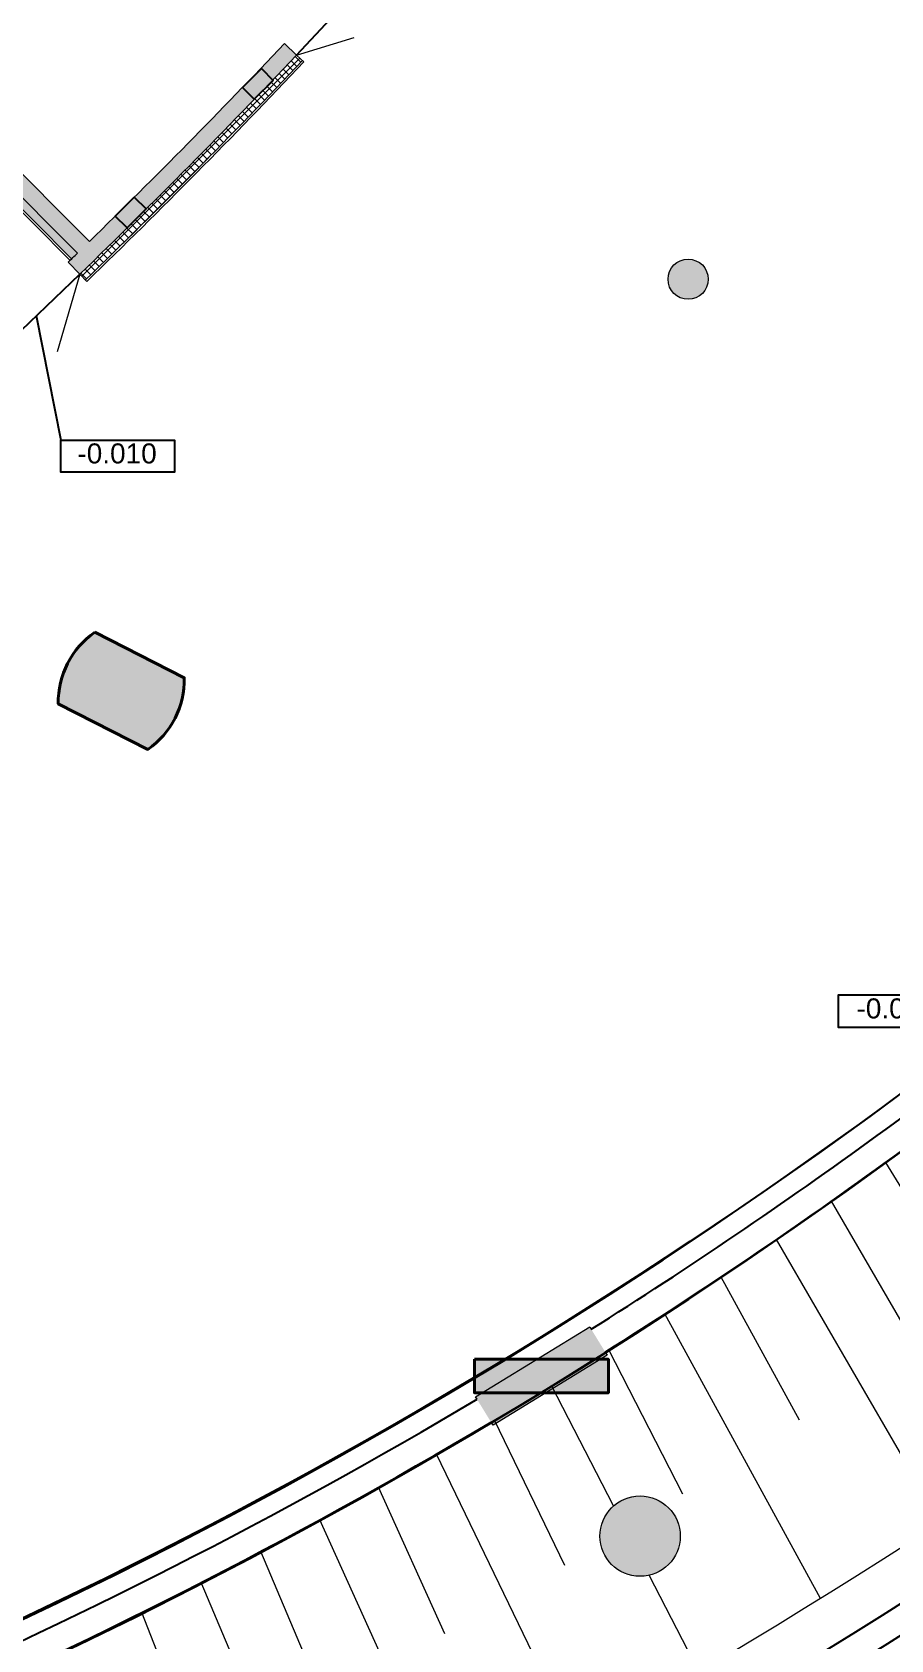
# Model space of a CAD drawing. Header units: millimetres. Extents: x 72919 to 485785, y -53256 to 338519.
# Drawn here: x 370300 to 383115, y 33424 to 57430 of the extents above; entities that cross this region are included whole.
import ezdxf
from ezdxf.enums import TextEntityAlignment as Align

# ---------------------------------------------------------------- set-up
doc = ezdxf.new("R2010")
doc.units = ezdxf.units.MM
for name, color, linetype, lineweight in [('door', 177, 'Continuous', 9), ('gr', 251, 'Continuous', 40), ('wall', 5, 'Continuous', 40)]:
    doc.layers.add(name, color=color, linetype=linetype, lineweight=lineweight)
doc.styles.add('STW_ARIAL', font='arial.ttf')

# ---------------------------------------------------------------- blocks, each defined once
blk = doc.blocks.new('Пилон 2')
at = {"lineweight": 9, "ltscale": 400, "true_color": 0x000000}
h = blk.add_hatch(color=18, dxfattribs=at)
h.dxf.hatch_style = 1
h.paths.add_polyline_path([(-1000, 250), (1000, 250), (1000, -250), (-1000, -250)])
at = {"color": 0, "ltscale": 400}
blk.add_lwpolyline([(-1000, 250), (1000, 250), (1000, -250), (-1000, -250)], close=True, dxfattribs=at)
at = {"color": 0}
blk.add_lwpolyline([(-1000, 250), (1000, 250), (1000, -250), (-1000, -250), (-1000, 250)], dxfattribs=at)
blk = doc.blocks.new('Пилон 1')
at = {"layer": 'wall', "lineweight": 9, "ltscale": 400, "true_color": 0x000000}
h = blk.add_hatch(color=18, dxfattribs=at)
h.dxf.hatch_style = 1
edge = h.paths.add_edge_path()
edge.add_line((600, -750), (600, 749.9999999997672))
edge.add_arc((-2.328306436538696e-10, -375.0000000004657), 1275.000000000315, 61.92751306414274, 118.0724869358339)
edge.add_line((-600, 750), (-600, -750))
edge.add_arc((-2.328306436538696e-10, 374.9999999997672), 1274.999999999685, 241.9275130641514, 298.0724869358721)
at = {"layer": 'wall', "color": 0, "ltscale": 400}
blk.add_lwpolyline([(600, -750), (600, 749.9999999997672, 0.2499999999999316), (-600, 750), (-600, -750, 0.2500000000000685), (600, -749.9999999997672)], format="xyb", dxfattribs=at)
blk = doc.blocks.new('Откосы  по обваловке')
at = {"layer": 'gr', "lineweight": 18, "flags": 128}
for points in [[(34971.84243431988, 32799.30149859768), (34984.2061808797, 32761.49126793579), (34985.9295274062, 32756.23326650026), (34987.00365697482, 32753.25331350751, 0.1696193053355032), (35020.58277595977, 32713.55515064548, 0.1696193053355032)], [(35017.74173358746, 32709.21445421454, -0.1483711254957618), (34979.75207135218, 32754.38404906513, 0.04379225260526904), (34960.92746835371, 32789.48968977987, 0.04379225260526904)], [(35016.97809756842, 32708.04105742298, -0.1483711254957609), (34978.46515106075, 32753.83283570942, 0.04423707643790972), (34959.53563351458, 32789.05899124368, 0.04399811274461506)]]:
    blk.add_lwpolyline(points, format="xyb", dxfattribs=at)
for points in [[(35002.59294332931, 32724.61907225629), (35004.44914576651, 32726.15019763768)], [(35001.53887283324, 32722.30600985186), (35005.15296218597, 32725.4445530068)], [(35004.05600151952, 32723.16748802014), (35005.87046762038, 32724.74320450217)], [(35003.0589394473, 32720.82670846925), (35006.59195634527, 32724.05563929272)], [(35005.5519110891, 32721.75038976911), (35007.32702070894, 32723.37271605063)], [(35004.60914010294, 32719.37981941128), (35008.06571746671, 32722.70367270565)], [(35007.07994975296, 32720.36842796051), (35008.8178677513, 32722.0396141821)], [(35008.15168862239, 32719.95133981287), (35009.5732971961, 32721.38952322591)], [(35008.63938680157, 32719.02224243205), (35010.34204939855, 32720.74475673753)], [(35007.79801360868, 32716.58494703968), (35011.11372541726, 32720.11403649879)], [(35010.22948299038, 32717.71246254511), (35011.89858485136, 32719.48897694801)], [(35006.18899143978, 32717.96575912274), (35007.33299974394, 32719.12310566514)], [(35009.43572953973, 32715.2378062297), (35012.68601087625, 32718.87803329042)], [(35011.84949041113, 32716.43970730789), (35013.48647249081, 32718.27308289831)], [(35012.96323174483, 32716.1192652967), (35014.28914181914, 32717.68230895953)]]:
    blk.add_lwpolyline(points, dxfattribs=at)

msp = doc.modelspace()

# ---------------------------------------------------------------- hatches: boundary and pattern name
at = {"ltscale": 500, "true_color": 0x000000}
h = msp.add_hatch(color=18, dxfattribs=at)
h.dxf.hatch_style = 1
h.paths.add_polyline_path([(367763.5257186118, 57711.95073745586), (367406.6572902078, 57708.63569964468), (369174.0775141799, 55938.86516581988), (368999.3147401483, 55757.48522788403), (369179.3448901818, 55584.02299833845), (369350.3947921585, 55761.54948117444), (370973.9701906376, 54128.78049417911), (371152.9630833714, 54303.32985575974)])
h = msp.add_hatch(color=18, dxfattribs=at)
h.dxf.hatch_style = 1
edge = h.paths.add_edge_path()
edge.add_arc((295410.4337852517, 131794.999443811), 108360.0000000932, 314.1142474070721, 316.5394379176956)
edge.add_line((374063.323975786, 57259.01843667636), (374246.2222187329, 57088.57025534345))
edge.add_arc((295410.4337862557, 131794.999442811), 108609.9999986761, 314.11351105423074, 316.5405394253762, ccw=False)
edge.add_line((371011.9128726848, 53817.12784030673), (370838.8921841568, 53997.58776716958))
h = msp.add_hatch(color=18, dxfattribs=at)
h.dxf.hatch_style = 1
edge = h.paths.add_edge_path()
edge.add_arc((380089.6366956529, 53743.03020331368), 300, 0, 360)
h = msp.add_hatch(color=18, dxfattribs=at)
h.dxf.hatch_style = 1
edge = h.paths.add_edge_path()
edge.add_arc((379366.5114902534, 34978.83624755824), 600, -180, 180)
at = {"layer": 'wall', "lineweight": 18, "ltscale": 0.007407407407407408, "true_color": 0x000000}
h = msp.add_hatch(color=18, dxfattribs=at)
h.dxf.hatch_style = 1
h.paths.add_polyline_path([(369350.3947921585, 55761.54948117444), (369179.3448901813, 55584.02299833857), (369265.7593621974, 55500.76112815691), (369351.7461442709, 55590.00368728966), (370888.8781523433, 54044.16758134123), (370973.9701906376, 54128.78049417911)])
h = msp.add_hatch(color=18, dxfattribs=at)
h.dxf.hatch_style = 1
h.paths.add_polyline_path([(378621.3770960657, 38098.69389826094), (376916.0931762335, 37053.70262903371), (377177.3409935402, 36627.38164907554), (378882.6249133724, 37672.37291830278)])

# ---------------------------------------------------------------- linework, layer by layer
at = {"color": 18, "ltscale": 500, "true_color": 0x000000}
for p, q in [((373437.8780464557, 56604.46394187887), (373720.6706656386, 56887.35673877492)), ((373897.4786636987, 56710.61135178595), (373614.6860445159, 56427.71855488955)), ((373720.6706656386, 56887.35673877492), (373897.4786636987, 56710.61135178595)), ((373614.6860445159, 56427.71855488955), (373437.8780464557, 56604.46394187887)), ((371540.2599504659, 54683.78645844536), (371823.0525696486, 54966.67925534141)), ((371999.8605677088, 54789.93386835244), (371717.0679485259, 54507.04107145604)), ((371823.0525696486, 54966.67925534141), (371999.8605677088, 54789.93386835244)), ((371717.0679485259, 54507.04107145604), (371540.2599504659, 54683.78645844536))]:
    msp.add_line(p, q, dxfattribs=at)
for points in [[(415650.433785318, 180914.9994437457, 0.414213562373095), (336810.433785318, 259754.9994437458), (221610.433785318, 259754.9994437457, 0.414213562373095), (142770.433785318, 180914.9994437457), (142770.433785318, 104414.9994437457, 0.4142135623730949), (221610.433785318, 25574.99944374565), (336810.433785318, 25574.99944374565, 0.4142135623730949), (415650.433785318, 104414.9994437457)], [(414950.4337853183, 180914.9994437457, 0.4142135623730949), (336810.433785318, 259054.9994437459), (221610.433785318, 259054.9994437458, 0.4142135623730949), (143470.433785318, 180914.9994437457), (143470.4337853178, 104414.9994437457, 0.4142135623730949), (221610.433785318, 26274.99944374547), (336810.433785318, 26274.99944374559, 0.4142135623730949), (414950.433785318, 104414.9994437457)]]:
    msp.add_lwpolyline(points, format="xyb", close=True, dxfattribs=at)
for points in [[(374246.2222187329, 57088.57025534345), (375480.2241111096, 58412.70745730202)], [(370138.5004089099, 52979.72073016129), (371011.9128726848, 53817.12784030684)], [(370357.9245793285, 53199.14490060043), (370728.721565758, 51338.42863904359)]]:
    msp.add_lwpolyline(points, dxfattribs=at)
for points in [[(370728.721565758, 51338.42863904359), (372423.8270870867, 51338.4257264277), (372423.826263358, 50859.02603853587), (370728.7207420293, 50859.02895115223)], [(384025.5439049514, 43051.37680921087), (382330.4383836227, 43051.37389659497), (382330.4392073514, 42571.97420870315), (384025.5447286802, 42571.97712131951)]]:
    msp.add_lwpolyline(points, close=True, dxfattribs=at)
for points in [[(388829.974315249, 46106.96395072935, -0.1815982493580592), (337583.9278054886, 26278.82787768601, -0.1815982493580592)], [(378644.5306686655, 38061.83872057672, 0.0328830441502552), (386982.7474940574, 44119.29033346276, 0.0328830441502552)], [(378853.5469944299, 37720.75507674064, 0.03291554532338678), (387242.5480400772, 43815.10297687957, 0.03291554532338678)], [(367749.5623148707, 32334.461669449, 0.03290730729355058), (376939.2503399575, 37016.84159114491, 0.03290730729355058)], [(367902.6480654647, 31964.87997415871, 0.03293968539748605), (377148.2666657219, 36675.75794730883, 0.03293968539748605)]]:
    msp.add_lwpolyline(points, format="xyb", dxfattribs=at)
for radius, end in [(102337.9242175125, 308.8370100425674), (102737.9242175125, 309.0567714495681)]:
    msp.add_arc((328425.3808436909, 120371.1525303682), radius, 275.0791304377451, end, dxfattribs=at)
at = {"layer": 'door', "linetype": 'ByBlock'}
for p, q in [((374246.2222187332, 57088.57025534334), (375106.8139476207, 57351.97465198615)), ((371011.9128726848, 53817.12784030649), (370674.2190461465, 52655.20577772323))]:
    msp.add_line(p, q, dxfattribs=at)
at = {"layer": 'wall', "color": 18, "lineweight": 18, "ltscale": 0.007407407407407408, "true_color": 0x000000}
for p, q in [((371152.9630833714, 54303.32985575963), (367775.7988449231, 57699.61747978581)), ((369350.3947921585, 55761.54948117433), (370973.9701906376, 54128.78049417899)), ((369351.7461442709, 55590.00368728966), (370888.8781523433, 54044.16758134111)), ((369352.0839822987, 55547.11723881867), (370867.6051427698, 54023.01435313164)), ((371011.9128726848, 53817.12784030638), (371116.3251907319, 53709.43351436476))]:
    msp.add_line(p, q, dxfattribs=at)
at = {"layer": 'wall', "color": 18, "lineweight": 18, "ltscale": 0.007407407407407408, "true_color": 0x000000, "extrusion": (0.6878411673732612, 0.7258612322383593, 0)}
msp.add_line((374355.1014035692, 56985.39408023725), (374246.2222187332, 57088.57025534345), dxfattribs=at)
at = {"layer": 'wall', "color": 18, "lineweight": 18, "ltscale": 0.007407407407407408, "true_color": 0x000000}
for points in [[(371152.9630833982, 54303.32985578629, 0.00957093753557086), (374063.323975786, 57259.01843667647), (374246.2222187332, 57088.57025534334)], [(370838.8921841482, 53997.58776716131, 0.000434435952897281), (370973.970190666, 54128.78049420717, 0.000434435952897281)]]:
    msp.add_lwpolyline(points, format="xyb", dxfattribs=at)
for points in [[(371040.9195511331, 53787.2093906278), (374295.5430102547, 57041.83284974948)], [(374190.5126922115, 56855.61015197437), (374105.6333685155, 56940.48947567027)], [(374250.813744686, 56919.05278620741), (374165.9326843483, 57003.93384654482)], [(374311.064956366, 56982.54526123498), (374226.1821042093, 57067.42811339162)], [(374009.3105200928, 56665.58126396977), (373924.436075355, 56750.45570870768)], [(373463.0134956128, 56098.18510808109), (373378.1507111242, 56183.0478925698)], [(373584.7615479511, 56223.92442915821), (373499.8965579687, 56308.78941914055)], [(373280.0178565265, 55909.9496870446), (373195.1579672602, 55994.8095763108)], [(373035.3264272524, 55659.66636948788), (372950.4696275456, 55744.5231691947)], [(373096.5739849008, 55722.16249854711), (373011.7164953687, 55807.01998807932)], [(373157.7717432188, 55784.70842693688), (373072.9135088212, 55869.56666133448)], [(372789.8382261641, 55410.17982374551), (372704.9836354343, 55495.03441447543)], [(372851.2849699714, 55472.47676664614), (372766.4299095393, 55557.33182707825)], [(372543.5533154163, 55161.48998766288), (372458.7000532871, 55246.343249792)], [(372048.5934897017, 54666.5003197164), (371963.7402440583, 54751.3535653596)], [(371550.4469519636, 54174.69736379338), (371465.5902017212, 54259.5541140358)], [(371675.2823554474, 54297.34933372482), (371590.4268115059, 54382.20487766643)], [(371737.6253628199, 54358.75001306005), (371652.7703394837, 54443.60503639618)], [(370939.9504738805, 54095.94686304068), (370960.765941426, 54117.55048104469)], [(371487.9545537307, 54113.44607531873), (371403.0971177862, 54198.3035112631)], [(370838.8921841568, 53997.58776716958), (371011.9128726848, 53817.12784030661)], [(376939.2503399575, 37016.8415911448), (376916.4561090473, 37054.0383953125), (378621.7364377553, 38099.03552474454), (378644.5306686655, 38061.83872057672)], [(378853.5469944299, 37720.75507674075), (378882.9857201133, 37672.71544256748), (377177.7053914053, 36627.71831313544), (377148.2666657219, 36675.75794730883)]]:
    msp.add_lwpolyline(points, dxfattribs=at)
at = {"layer": 'wall', "color": 18, "lineweight": 18, "ltscale": 0.007407407407407408, "true_color": 0x000000, "extrusion": (-0.7071067811865476, -0.7071067811865476, 0)}
for points, elevation in [([(224397.8424575288, 0), (224277.8140106698, 0)], -304445.6364672936), ([(224403.2382806535, 0), (224283.2157980127, 0)], -304183.1364672933), ([(224401.5101322729, 0), (224281.4857395065, 0)], -304270.6364672935), ([(224399.7115257305, 0), (224279.6851448941, 0)], -304358.1364672939), ([(224406.4832162313, 0), (224286.4643200623, 0)], -304008.1364672931), ([(224413.3627557482, 0), (224293.3514624939, 0)], -303570.6364672931), ([(224412.127728099, 0), (224292.1150700264, 0)], -303658.1364672941), ([(224420.0358830838, 0), (224300.0319637069, 0)], -302958.1364672934), ([(224423.2582981247, 0), (224303.2579392269, 0)], -302345.6364672937), ([(224423.2741243221, 0), (224303.2737829103, 0)], -301820.6364672931), ([(224414.6117614145, 0), (224294.6018483944, 0)], -300683.1364672939), ([(224416.7190969506, 0), (224296.7115126023, 0)], -300858.1364672937)]:
    msp.add_lwpolyline(points, dxfattribs=dict(at, elevation=elevation))
at = {"layer": 'wall', "color": 18, "lineweight": 18, "ltscale": 0.007407407407407408, "true_color": 0x000000, "extrusion": (0.7071067811870324, 0.7071067811860626, 0), "elevation": 304620.6364674473}
msp.add_lwpolyline([(-224393.8929212618, 0), (-224273.8601084477, 0)], dxfattribs=at)
at = {"layer": 'wall', "color": 18, "lineweight": 18, "ltscale": 0.007407407407407408, "true_color": 0x000000, "extrusion": (0.7071067811870325, 0.7071067811860626, 0), "elevation": 304708.1364674473}
msp.add_lwpolyline([(-224391.8124457237, 0), (-224271.7773329508, 0)], dxfattribs=at)
at = {"layer": 'wall', "color": 18, "lineweight": 18, "ltscale": 0.007407407407407408, "true_color": 0x000000, "extrusion": (0.7071067811865477, 0.7071067811865475, 0)}
for points, elevation in [([(-224404.8959742315, 0), (-224284.8753237872, 0)], 304095.6364672937), ([(-224422.6896975644, 0), (-224302.6887104297, 0)], 302520.6364672935), ([(-224422.2997721016, 0), (-224302.2983541404, 0)], 302608.1364672938), ([(-224421.8394288849, 0), (-224301.8375022896, 0)], 302695.6364672937), ([(-224423.5830803048, 0), (-224303.5830802499, 0)], 302083.1364672935), ([(-224423.4475251068, 0), (-224303.4473752805, 0)], 301908.1364672934), ([(-224421.3508709639, 0), (-224301.3484045563, 0)], 301383.1364672937), ([(-224422.3314247732, 0), (-224302.3300417848, 0)], 301558.1364672939), ([(-224419.3518900345, 0), (-224299.34721488, 0)], 301120.6364672934), ([(-224412.2226949701, 0), (-224292.2101418454, 0)], 300508.1364672937)]:
    msp.add_lwpolyline(points, dxfattribs=dict(at, elevation=elevation))
at = {"layer": 'wall', "color": 18, "lineweight": 18, "ltscale": 0.007407407407407408, "true_color": 0x000000, "extrusion": (0.7071067811870325, 0.7071067811860625, 0)}
for points, elevation in [([(-224409.4463574914, 0), (-224289.4307361528, 0)], 303833.1364674472), ([(-224423.4369741186, 0), (-224303.4368126357, 0)], 302258.1364674472), ([(-224410.9225067319, 0), (-224290.9085167506, 0)], 300420.6364674471)]:
    msp.add_lwpolyline(points, dxfattribs=dict(at, elevation=elevation))
at = {"layer": 'wall', "color": 18, "lineweight": 18, "ltscale": 0.007407407407407408, "true_color": 0x000000, "extrusion": (0.7071067811870326, 0.7071067811860625, 0)}
for points, elevation in [([(-224415.6215077407, 0), (-224295.6127105332, 0)], 303395.6364674472), ([(-224423.5452347746, 0), (-224303.5451929054, 0)], 302170.6364674478), ([(-224421.8763569503, 0), (-224301.8744711572, 0)], 301470.6364674476)]:
    msp.add_lwpolyline(points, dxfattribs=dict(at, elevation=elevation))
at = {"layer": 'wall', "color": 18, "lineweight": 18, "ltscale": 0.007407407407407408, "true_color": 0x000000, "extrusion": (0.7071067811865476, -0.7071067811865476, 0), "elevation": 224419.7498110844}
msp.add_lwpolyline([(301166.8534436156, 0), (302992.8641484014, 0)], dxfattribs=at)
at = {"layer": 'wall', "color": 18, "lineweight": 18, "ltscale": 0.007407407407407408, "true_color": 0x000000, "extrusion": (-0.7071067811860624, -0.7071067811870326, 0), "elevation": -303045.6364671392}
msp.add_lwpolyline([(224419.293858748, 0), (224299.2891194709, 0)], dxfattribs=at)
at = {"layer": 'wall', "color": 18, "lineweight": 18, "ltscale": 0.007407407407407408, "true_color": 0x000000, "extrusion": (0.7071067811860625, 0.7071067811870325, 0), "elevation": 301995.6364671396}
msp.add_lwpolyline([(-224423.5505105751, 0), (-224303.5504745349, 0)], dxfattribs=at)
at = {"layer": 'wall', "color": 18, "lineweight": 18, "ltscale": 0.007407407407407408, "true_color": 0x000000, "extrusion": (-0.7071067811860625, -0.7071067811870326, 0), "elevation": -301645.6364671393}
msp.add_lwpolyline([(224422.7160749043, 0), (224302.7151169134, 0)], dxfattribs=at)
at = {"layer": 'wall', "color": 18, "lineweight": 18, "ltscale": 0.007407407407407408, "true_color": 0x000000, "extrusion": (-0.7071067811860625, -0.7071067811870325, 0), "elevation": -300770.6364671394}
msp.add_lwpolyline([(224415.7006446776, 0), (224295.6919349189, 0)], dxfattribs=at)
at = {"layer": 'wall', "color": 18, "lineweight": 18, "ltscale": 0.007407407407407408, "true_color": 0x000000, "extrusion": (0.7071067811870326, 0.7071067811860626, 0), "elevation": 300595.6364674477}
msp.add_lwpolyline([(-224413.452445459, 0), (-224293.4412513186, 0)], dxfattribs=at)
at = {"layer": 'wall', "color": 18, "lineweight": 18, "ltscale": 0.007407407407407408, "true_color": 0x000000}
for centre, radius in [((380089.6517260416, 53741.5458961596), 300), ((379372.4766743827, 34972.36919431319), 600)]:
    msp.add_circle(centre, radius, dxfattribs=at)
for centre, radius in [((295410.433785318, 131794.9994437457), 108610), ((295410.4337853923, 131794.9994436718), 108729.9999998952), ((295410.4337853923, 131794.999443669), 108759.9999998934)]:
    msp.add_arc(centre, radius, 314.1135110516909, 316.5405394283285, dxfattribs=at)
at = {"layer": 'wall', "color": 18, "lineweight": 18, "ltscale": 0.007407407407407408, "true_color": 0x000000, "extrusion": (0, 0, -1)}
for centre, radius in [((-295410.4337853933, 131794.9994436692), 108609.9999998928), ((-295410.4337853951, 131794.9994436718), 108729.9999998933)]:
    msp.add_arc(centre, radius, 223.4594605716715, 225.8864889483091, dxfattribs=at)

# ---------------------------------------------------------------- block references
at = {"layer": 'wall', "color": 18, "lineweight": 18, "ltscale": 0.007407407407407408, "true_color": 0x000000, "xscale": 999.9999999999999, "yscale": 999.9999999999999, "zscale": 999.9999999999999, "rotation": 71.89262594900111}
msp.add_blockref('Откосы  по обваловке', (20598007.21243789, -43408295.21276861), dxfattribs=at)
at = {"layer": 'wall', "color": 18, "lineweight": 18, "ltscale": 0.007407407407407408, "true_color": 0x000000, "xscale": -1, "rotation": 243.0000000000008}
msp.add_blockref('Пилон 1', (371629.7381379885, 47595.05889118928), dxfattribs=at)
at = {"layer": 'wall', "color": 18, "lineweight": 18, "ltscale": 0.007407407407407408, "true_color": 0x000000}
msp.add_blockref('Пилон 2', (377899.7209145803, 37363.37691893976), dxfattribs=at)

# ---------------------------------------------------------------- texts
at = {"color": 18, "ltscale": 500, "true_color": 0x000000, "style": 'STW_ARIAL'}
for s, rotation, p in [('-0.010', 359.9999015492264, (371566.8274154767, 51139.86141603522)), ('-0.080', 9.845077361347876e-05, (383194.1641125317, 42852.80959775986))]:
    msp.add_text(s, height=298.800000000034, rotation=rotation, dxfattribs=at).set_placement(p, align=Align.MIDDLE_CENTER)

doc.saveas('drawing.dxf')
